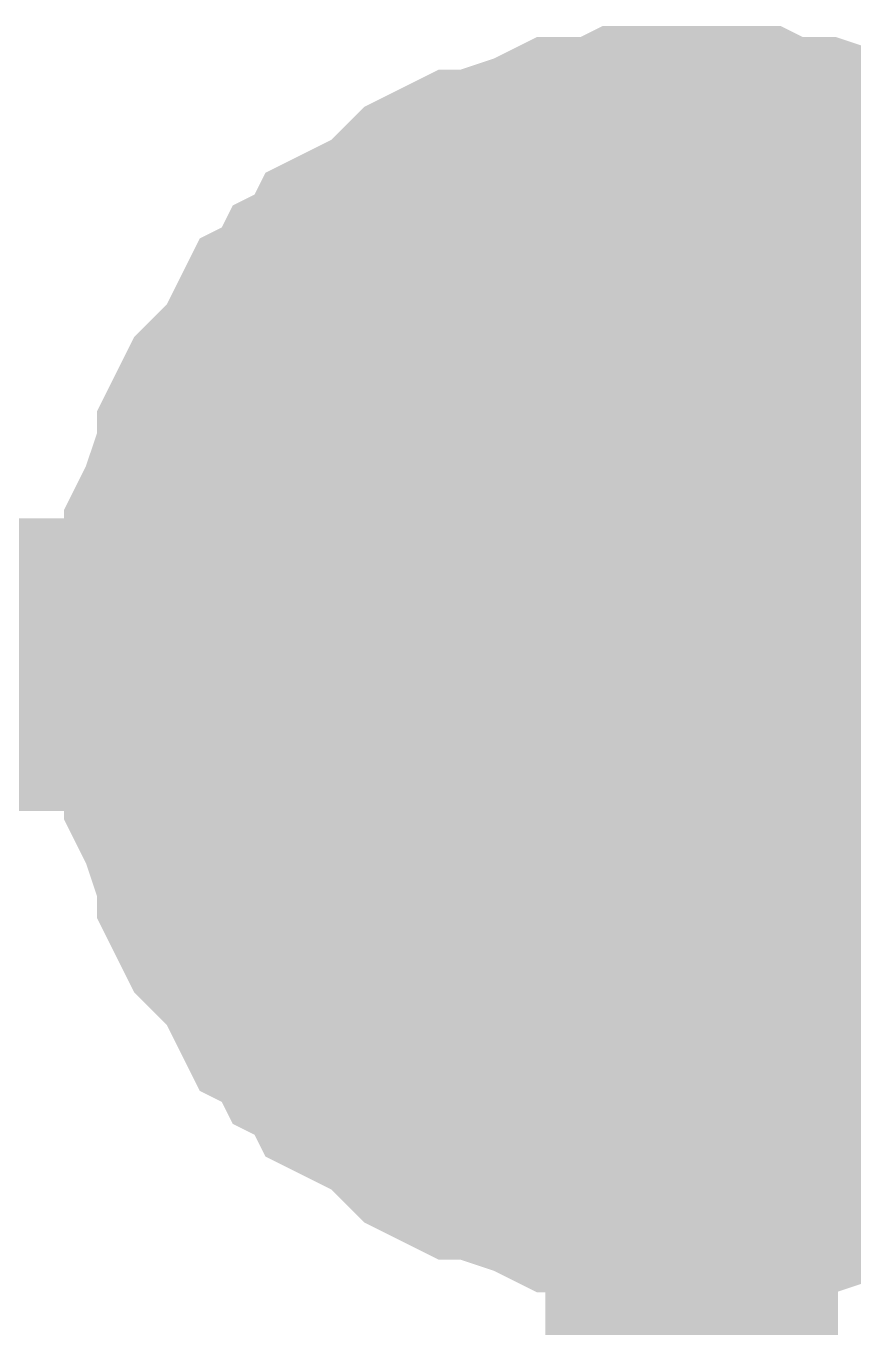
# Model space of a CAD drawing. Header units: inches. Extents: x 0 to 594, y 0 to 420.
# Drawn here: x 136.821 to 137.669, y 116.819 to 118.152 of the extents above; entities that cross this region are included whole.
import ezdxf

# ---------------------------------------------------------------- set-up
doc = ezdxf.new("R2010")
doc.units = ezdxf.units.IN
doc.layers.add('Sheet', color=255, linetype='Continuous')

msp = doc.modelspace()

# ---------------------------------------------------------------- linework, layer by layer
at = {"layer": 'Sheet'}
for points in [[(136.9985, 117.4979, 0.2997, 0.2997, 0), (136.9985, 117.5203, 0.2997, 0.2997, 0), (136.9985, 117.5539, 0.2997, 0.2997, 0), (137.0097, 117.5763, 0.2997, 0.2997, 0), (137.0097, 117.5987, 0.2997, 0.2997, 0), (137.0097, 117.6211, 0.2997, 0.2997, 0), (137.0209, 117.6435, 0.2997, 0.2997, 0), (137.0321, 117.677, 0.2997, 0.2997, 0), (137.0433, 117.6994, 0.2997, 0.2997, 0), (137.0433, 117.7218, 0.2997, 0.2997, 0), (137.0545, 117.7442, 0.2997, 0.2997, 0), (137.0657, 117.7554, 0.2997, 0.2997, 0), (137.0881, 117.7778, 0.2997, 0.2997, 0), (137.0993, 117.8002, 0.2997, 0.2997, 0), (137.1105, 117.8226, 0.2997, 0.2997, 0), (137.1329, 117.8338, 0.2997, 0.2997, 0), (137.1441, 117.8562, 0.2997, 0.2997, 0), (137.1665, 117.8674, 0.2997, 0.2997, 0), (137.1777, 117.8898, 0.2997, 0.2997, 0), (137.2001, 117.901, 0.2997, 0.2997, 0), (137.2225, 117.9122, 0.2997, 0.2997, 0), (137.2449, 117.9346, 0.2997, 0.2997, 0), (137.2561, 117.9458, 0.2997, 0.2997, 0), (137.2785, 117.957, 0.2997, 0.2997, 0), (137.3009, 117.957, 0.2997, 0.2997, 0), (137.3233, 117.9682, 0.2997, 0.2997, 0), (137.3569, 117.9794, 0.2997, 0.2997, 0), (137.3793, 117.9906, 0.2997, 0.2997, 0), (137.4017, 117.9906, 0.2997, 0.2997, 0), (137.4241, 117.9906, 0.2997, 0.2997, 0), (137.4465, 118.0018, 0.2997, 0.2997, 0), (137.4801, 118.0018, 0.2997, 0.2997, 0), (137.5025, 118.0018, 0.2997, 0.2997, 0)], [(136.9985, 117.4979, 0.2997, 0.2997, 0), (136.9985, 117.5203, 0.2997, 0.2997, 0), (136.9985, 117.5539, 0.2997, 0.2997, 0), (137.0097, 117.5763, 0.2997, 0.2997, 0), (137.0097, 117.5987, 0.2997, 0.2997, 0), (137.0097, 117.6211, 0.2997, 0.2997, 0), (137.0209, 117.6435, 0.2997, 0.2997, 0), (137.0321, 117.677, 0.2997, 0.2997, 0), (137.0433, 117.6994, 0.2997, 0.2997, 0), (137.0433, 117.7218, 0.2997, 0.2997, 0), (137.0545, 117.7442, 0.2997, 0.2997, 0), (137.0657, 117.7554, 0.2997, 0.2997, 0), (137.0881, 117.7778, 0.2997, 0.2997, 0), (137.0993, 117.8002, 0.2997, 0.2997, 0), (137.1105, 117.8226, 0.2997, 0.2997, 0), (137.1329, 117.8338, 0.2997, 0.2997, 0), (137.1441, 117.8562, 0.2997, 0.2997, 0), (137.1665, 117.8674, 0.2997, 0.2997, 0), (137.1777, 117.8898, 0.2997, 0.2997, 0), (137.2001, 117.901, 0.2997, 0.2997, 0), (137.2225, 117.9122, 0.2997, 0.2997, 0), (137.2449, 117.9346, 0.2997, 0.2997, 0), (137.2561, 117.9458, 0.2997, 0.2997, 0), (137.2785, 117.957, 0.2997, 0.2997, 0), (137.3009, 117.957, 0.2997, 0.2997, 0), (137.3233, 117.9682, 0.2997, 0.2997, 0), (137.3569, 117.9794, 0.2997, 0.2997, 0), (137.3793, 117.9906, 0.2997, 0.2997, 0), (137.4017, 117.9906, 0.2997, 0.2997, 0), (137.4241, 117.9906, 0.2997, 0.2997, 0), (137.4465, 118.0018, 0.2997, 0.2997, 0), (137.4801, 118.0018, 0.2997, 0.2997, 0), (137.5025, 118.0018, 0.2997, 0.2997, 0)], [(136.9985, 117.4979, 0.2997, 0.2997, 0), (136.9985, 117.5203, 0.2997, 0.2997, 0), (136.9985, 117.5539, 0.2997, 0.2997, 0), (137.0097, 117.5763, 0.2997, 0.2997, 0), (137.0097, 117.5987, 0.2997, 0.2997, 0), (137.0097, 117.6211, 0.2997, 0.2997, 0), (137.0209, 117.6435, 0.2997, 0.2997, 0), (137.0321, 117.677, 0.2997, 0.2997, 0), (137.0433, 117.6994, 0.2997, 0.2997, 0), (137.0433, 117.7218, 0.2997, 0.2997, 0), (137.0545, 117.7442, 0.2997, 0.2997, 0), (137.0657, 117.7554, 0.2997, 0.2997, 0), (137.0881, 117.7778, 0.2997, 0.2997, 0), (137.0993, 117.8002, 0.2997, 0.2997, 0), (137.1105, 117.8226, 0.2997, 0.2997, 0), (137.1329, 117.8338, 0.2997, 0.2997, 0), (137.1441, 117.8562, 0.2997, 0.2997, 0), (137.1665, 117.8674, 0.2997, 0.2997, 0), (137.1777, 117.8898, 0.2997, 0.2997, 0), (137.2001, 117.901, 0.2997, 0.2997, 0), (137.2225, 117.9122, 0.2997, 0.2997, 0), (137.2449, 117.9346, 0.2997, 0.2997, 0), (137.2561, 117.9458, 0.2997, 0.2997, 0), (137.2785, 117.957, 0.2997, 0.2997, 0), (137.3009, 117.957, 0.2997, 0.2997, 0), (137.3233, 117.9682, 0.2997, 0.2997, 0), (137.3569, 117.9794, 0.2997, 0.2997, 0), (137.3793, 117.9906, 0.2997, 0.2997, 0), (137.4017, 117.9906, 0.2997, 0.2997, 0), (137.4241, 117.9906, 0.2997, 0.2997, 0), (137.4465, 118.0018, 0.2997, 0.2997, 0), (137.4801, 118.0018, 0.2997, 0.2997, 0), (137.5025, 118.0018, 0.2997, 0.2997, 0)], [(136.9985, 117.4979, 0.2997, 0.2997, 0), (136.9985, 117.5203, 0.2997, 0.2997, 0), (136.9985, 117.5539, 0.2997, 0.2997, 0), (137.0097, 117.5763, 0.2997, 0.2997, 0), (137.0097, 117.5987, 0.2997, 0.2997, 0), (137.0097, 117.6211, 0.2997, 0.2997, 0), (137.0209, 117.6435, 0.2997, 0.2997, 0), (137.0321, 117.677, 0.2997, 0.2997, 0), (137.0433, 117.6994, 0.2997, 0.2997, 0), (137.0433, 117.7218, 0.2997, 0.2997, 0), (137.0545, 117.7442, 0.2997, 0.2997, 0), (137.0657, 117.7554, 0.2997, 0.2997, 0), (137.0881, 117.7778, 0.2997, 0.2997, 0), (137.0993, 117.8002, 0.2997, 0.2997, 0), (137.1105, 117.8226, 0.2997, 0.2997, 0), (137.1329, 117.8338, 0.2997, 0.2997, 0), (137.1441, 117.8562, 0.2997, 0.2997, 0), (137.1665, 117.8674, 0.2997, 0.2997, 0), (137.1777, 117.8898, 0.2997, 0.2997, 0), (137.2001, 117.901, 0.2997, 0.2997, 0), (137.2225, 117.9122, 0.2997, 0.2997, 0), (137.2449, 117.9346, 0.2997, 0.2997, 0), (137.2561, 117.9458, 0.2997, 0.2997, 0), (137.2785, 117.957, 0.2997, 0.2997, 0), (137.3009, 117.957, 0.2997, 0.2997, 0), (137.3233, 117.9682, 0.2997, 0.2997, 0), (137.3569, 117.9794, 0.2997, 0.2997, 0), (137.3793, 117.9906, 0.2997, 0.2997, 0), (137.4017, 117.9906, 0.2997, 0.2997, 0), (137.4241, 117.9906, 0.2997, 0.2997, 0), (137.4465, 118.0018, 0.2997, 0.2997, 0), (137.4801, 118.0018, 0.2997, 0.2997, 0), (137.5025, 118.0018, 0.2997, 0.2997, 0)], [(136.9985, 117.4979, 0.2997, 0.2997, 0), (136.9985, 117.5203, 0.2997, 0.2997, 0), (136.9985, 117.5539, 0.2997, 0.2997, 0), (137.0097, 117.5763, 0.2997, 0.2997, 0), (137.0097, 117.5987, 0.2997, 0.2997, 0), (137.0097, 117.6211, 0.2997, 0.2997, 0), (137.0209, 117.6435, 0.2997, 0.2997, 0), (137.0321, 117.677, 0.2997, 0.2997, 0), (137.0433, 117.6994, 0.2997, 0.2997, 0), (137.0433, 117.7218, 0.2997, 0.2997, 0), (137.0545, 117.7442, 0.2997, 0.2997, 0), (137.0657, 117.7554, 0.2997, 0.2997, 0), (137.0881, 117.7778, 0.2997, 0.2997, 0), (137.0993, 117.8002, 0.2997, 0.2997, 0), (137.1105, 117.8226, 0.2997, 0.2997, 0), (137.1329, 117.8338, 0.2997, 0.2997, 0), (137.1441, 117.8562, 0.2997, 0.2997, 0), (137.1665, 117.8674, 0.2997, 0.2997, 0), (137.1777, 117.8898, 0.2997, 0.2997, 0), (137.2001, 117.901, 0.2997, 0.2997, 0), (137.2225, 117.9122, 0.2997, 0.2997, 0), (137.2449, 117.9346, 0.2997, 0.2997, 0), (137.2561, 117.9458, 0.2997, 0.2997, 0), (137.2785, 117.957, 0.2997, 0.2997, 0), (137.3009, 117.957, 0.2997, 0.2997, 0), (137.3233, 117.9682, 0.2997, 0.2997, 0), (137.3569, 117.9794, 0.2997, 0.2997, 0), (137.3793, 117.9906, 0.2997, 0.2997, 0), (137.4017, 117.9906, 0.2997, 0.2997, 0), (137.4241, 117.9906, 0.2997, 0.2997, 0), (137.4465, 118.0018, 0.2997, 0.2997, 0), (137.4801, 118.0018, 0.2997, 0.2997, 0), (137.5025, 118.0018, 0.2997, 0.2997, 0)], [(137.5025, 118.0018, 0.2997, 0.2997, 0), (137.5025, 118.0018, 0.2997, 0.2997, 0)], [(137.5025, 118.0018, 0.2997, 0.2997, 0), (137.5249, 118.0018, 0.2997, 0.2997, 0), (137.5585, 118.0018, 0.2997, 0.2997, 0), (137.5809, 117.9906, 0.2997, 0.2997, 0), (137.6033, 117.9906, 0.2997, 0.2997, 0), (137.6257, 117.9906, 0.2997, 0.2997, 0), (137.6593, 117.9794, 0.2997, 0.2997, 0), (137.6817, 117.9682, 0.2997, 0.2997, 0), (137.7041, 117.957, 0.2997, 0.2997, 0), (137.7265, 117.957, 0.2997, 0.2997, 0), (137.7489, 117.9458, 0.2997, 0.2997, 0), (137.7713, 117.9346, 0.2997, 0.2997, 0), (137.7937, 117.9122, 0.2997, 0.2997, 0), (137.8049, 117.901, 0.2997, 0.2997, 0), (137.8273, 117.8898, 0.2997, 0.2997, 0)], [(137.5025, 118.0018, 0.2997, 0.2997, 0), (137.5025, 118.0018, 0.2997, 0.2997, 0)], [(137.5025, 118.0018, 0.2997, 0.2997, 0), (137.5249, 118.0018, 0.2997, 0.2997, 0), (137.5585, 118.0018, 0.2997, 0.2997, 0), (137.5809, 117.9906, 0.2997, 0.2997, 0), (137.6033, 117.9906, 0.2997, 0.2997, 0), (137.6257, 117.9906, 0.2997, 0.2997, 0), (137.6593, 117.9794, 0.2997, 0.2997, 0), (137.6817, 117.9682, 0.2997, 0.2997, 0), (137.7041, 117.957, 0.2997, 0.2997, 0), (137.7265, 117.957, 0.2997, 0.2997, 0), (137.7489, 117.9458, 0.2997, 0.2997, 0), (137.7713, 117.9346, 0.2997, 0.2997, 0), (137.7937, 117.9122, 0.2997, 0.2997, 0), (137.8049, 117.901, 0.2997, 0.2997, 0), (137.8273, 117.8898, 0.2997, 0.2997, 0)], [(137.5025, 118.0018, 0.2997, 0.2997, 0), (137.5025, 118.0018, 0.2997, 0.2997, 0)], [(137.5025, 118.0018, 0.2997, 0.2997, 0), (137.5249, 118.0018, 0.2997, 0.2997, 0), (137.5585, 118.0018, 0.2997, 0.2997, 0), (137.5809, 117.9906, 0.2997, 0.2997, 0), (137.6033, 117.9906, 0.2997, 0.2997, 0), (137.6257, 117.9906, 0.2997, 0.2997, 0), (137.6593, 117.9794, 0.2997, 0.2997, 0), (137.6817, 117.9682, 0.2997, 0.2997, 0), (137.7041, 117.957, 0.2997, 0.2997, 0), (137.7265, 117.957, 0.2997, 0.2997, 0), (137.7489, 117.9458, 0.2997, 0.2997, 0), (137.7713, 117.9346, 0.2997, 0.2997, 0), (137.7937, 117.9122, 0.2997, 0.2997, 0), (137.8049, 117.901, 0.2997, 0.2997, 0), (137.8273, 117.8898, 0.2997, 0.2997, 0)], [(137.5025, 118.0018, 0.2997, 0.2997, 0), (137.5025, 118.0018, 0.2997, 0.2997, 0)], [(137.5025, 118.0018, 0.2997, 0.2997, 0), (137.5249, 118.0018, 0.2997, 0.2997, 0), (137.5585, 118.0018, 0.2997, 0.2997, 0), (137.5809, 117.9906, 0.2997, 0.2997, 0), (137.6033, 117.9906, 0.2997, 0.2997, 0), (137.6257, 117.9906, 0.2997, 0.2997, 0), (137.6593, 117.9794, 0.2997, 0.2997, 0), (137.6817, 117.9682, 0.2997, 0.2997, 0), (137.7041, 117.957, 0.2997, 0.2997, 0), (137.7265, 117.957, 0.2997, 0.2997, 0), (137.7489, 117.9458, 0.2997, 0.2997, 0), (137.7713, 117.9346, 0.2997, 0.2997, 0), (137.7937, 117.9122, 0.2997, 0.2997, 0), (137.8049, 117.901, 0.2997, 0.2997, 0), (137.8273, 117.8898, 0.2997, 0.2997, 0)], [(137.5025, 118.0018, 0.2997, 0.2997, 0), (137.5025, 118.0018, 0.2997, 0.2997, 0)], [(137.5025, 118.0018, 0.2997, 0.2997, 0), (137.5249, 118.0018, 0.2997, 0.2997, 0), (137.5585, 118.0018, 0.2997, 0.2997, 0), (137.5809, 117.9906, 0.2997, 0.2997, 0), (137.6033, 117.9906, 0.2997, 0.2997, 0), (137.6257, 117.9906, 0.2997, 0.2997, 0), (137.6593, 117.9794, 0.2997, 0.2997, 0), (137.6817, 117.9682, 0.2997, 0.2997, 0), (137.7041, 117.957, 0.2997, 0.2997, 0), (137.7265, 117.957, 0.2997, 0.2997, 0), (137.7489, 117.9458, 0.2997, 0.2997, 0), (137.7713, 117.9346, 0.2997, 0.2997, 0), (137.7937, 117.9122, 0.2997, 0.2997, 0), (137.8049, 117.901, 0.2997, 0.2997, 0), (137.8273, 117.8898, 0.2997, 0.2997, 0)], [(136.9985, 117.4979, 0.0991, 0.0991, 0), (136.9985, 117.5203, 0.0991, 0.0991, 0), (136.9985, 117.5539, 0.0991, 0.0991, 0), (137.0097, 117.5763, 0.0991, 0.0991, 0), (137.0097, 117.5987, 0.0991, 0.0991, 0), (137.0097, 117.6211, 0.0991, 0.0991, 0), (137.0209, 117.6435, 0.0991, 0.0991, 0), (137.0321, 117.677, 0.0991, 0.0991, 0), (137.0433, 117.6994, 0.0991, 0.0991, 0), (137.0433, 117.7218, 0.0991, 0.0991, 0), (137.0545, 117.7442, 0.0991, 0.0991, 0), (137.0657, 117.7554, 0.0991, 0.0991, 0), (137.0881, 117.7778, 0.0991, 0.0991, 0), (137.0993, 117.8002, 0.0991, 0.0991, 0), (137.1105, 117.8226, 0.0991, 0.0991, 0), (137.1329, 117.8338, 0.0991, 0.0991, 0), (137.1441, 117.8562, 0.0991, 0.0991, 0), (137.1665, 117.8674, 0.0991, 0.0991, 0), (137.1777, 117.8898, 0.0991, 0.0991, 0), (137.2001, 117.901, 0.0991, 0.0991, 0), (137.2225, 117.9122, 0.0991, 0.0991, 0), (137.2449, 117.9346, 0.0991, 0.0991, 0), (137.2561, 117.9458, 0.0991, 0.0991, 0), (137.2785, 117.957, 0.0991, 0.0991, 0), (137.3009, 117.957, 0.0991, 0.0991, 0), (137.3233, 117.9682, 0.0991, 0.0991, 0), (137.3569, 117.9794, 0.0991, 0.0991, 0), (137.3793, 117.9906, 0.0991, 0.0991, 0), (137.4017, 117.9906, 0.0991, 0.0991, 0), (137.4241, 117.9906, 0.0991, 0.0991, 0), (137.4465, 118.0018, 0.0991, 0.0991, 0), (137.4801, 118.0018, 0.0991, 0.0991, 0), (137.5025, 118.0018, 0.0991, 0.0991, 0)], [(136.9985, 117.4979, 0.0991, 0.0991, 0), (136.9985, 117.5203, 0.0991, 0.0991, 0), (136.9985, 117.5539, 0.0991, 0.0991, 0), (137.0097, 117.5763, 0.0991, 0.0991, 0), (137.0097, 117.5987, 0.0991, 0.0991, 0), (137.0097, 117.6211, 0.0991, 0.0991, 0), (137.0209, 117.6435, 0.0991, 0.0991, 0), (137.0321, 117.677, 0.0991, 0.0991, 0), (137.0433, 117.6994, 0.0991, 0.0991, 0), (137.0433, 117.7218, 0.0991, 0.0991, 0), (137.0545, 117.7442, 0.0991, 0.0991, 0), (137.0657, 117.7554, 0.0991, 0.0991, 0), (137.0881, 117.7778, 0.0991, 0.0991, 0), (137.0993, 117.8002, 0.0991, 0.0991, 0), (137.1105, 117.8226, 0.0991, 0.0991, 0), (137.1329, 117.8338, 0.0991, 0.0991, 0), (137.1441, 117.8562, 0.0991, 0.0991, 0), (137.1665, 117.8674, 0.0991, 0.0991, 0), (137.1777, 117.8898, 0.0991, 0.0991, 0), (137.2001, 117.901, 0.0991, 0.0991, 0), (137.2225, 117.9122, 0.0991, 0.0991, 0), (137.2449, 117.9346, 0.0991, 0.0991, 0), (137.2561, 117.9458, 0.0991, 0.0991, 0), (137.2785, 117.957, 0.0991, 0.0991, 0), (137.3009, 117.957, 0.0991, 0.0991, 0), (137.3233, 117.9682, 0.0991, 0.0991, 0), (137.3569, 117.9794, 0.0991, 0.0991, 0), (137.3793, 117.9906, 0.0991, 0.0991, 0), (137.4017, 117.9906, 0.0991, 0.0991, 0), (137.4241, 117.9906, 0.0991, 0.0991, 0), (137.4465, 118.0018, 0.0991, 0.0991, 0), (137.4801, 118.0018, 0.0991, 0.0991, 0), (137.5025, 118.0018, 0.0991, 0.0991, 0)], [(136.9985, 117.4979, 0.0991, 0.0991, 0), (136.9985, 117.5203, 0.0991, 0.0991, 0), (136.9985, 117.5539, 0.0991, 0.0991, 0), (137.0097, 117.5763, 0.0991, 0.0991, 0), (137.0097, 117.5987, 0.0991, 0.0991, 0), (137.0097, 117.6211, 0.0991, 0.0991, 0), (137.0209, 117.6435, 0.0991, 0.0991, 0), (137.0321, 117.677, 0.0991, 0.0991, 0), (137.0433, 117.6994, 0.0991, 0.0991, 0), (137.0433, 117.7218, 0.0991, 0.0991, 0), (137.0545, 117.7442, 0.0991, 0.0991, 0), (137.0657, 117.7554, 0.0991, 0.0991, 0), (137.0881, 117.7778, 0.0991, 0.0991, 0), (137.0993, 117.8002, 0.0991, 0.0991, 0), (137.1105, 117.8226, 0.0991, 0.0991, 0), (137.1329, 117.8338, 0.0991, 0.0991, 0), (137.1441, 117.8562, 0.0991, 0.0991, 0), (137.1665, 117.8674, 0.0991, 0.0991, 0), (137.1777, 117.8898, 0.0991, 0.0991, 0), (137.2001, 117.901, 0.0991, 0.0991, 0), (137.2225, 117.9122, 0.0991, 0.0991, 0), (137.2449, 117.9346, 0.0991, 0.0991, 0), (137.2561, 117.9458, 0.0991, 0.0991, 0), (137.2785, 117.957, 0.0991, 0.0991, 0), (137.3009, 117.957, 0.0991, 0.0991, 0), (137.3233, 117.9682, 0.0991, 0.0991, 0), (137.3569, 117.9794, 0.0991, 0.0991, 0), (137.3793, 117.9906, 0.0991, 0.0991, 0), (137.4017, 117.9906, 0.0991, 0.0991, 0), (137.4241, 117.9906, 0.0991, 0.0991, 0), (137.4465, 118.0018, 0.0991, 0.0991, 0), (137.4801, 118.0018, 0.0991, 0.0991, 0), (137.5025, 118.0018, 0.0991, 0.0991, 0)], [(136.9985, 117.4979, 0.0991, 0.0991, 0), (136.9985, 117.5203, 0.0991, 0.0991, 0), (136.9985, 117.5539, 0.0991, 0.0991, 0), (137.0097, 117.5763, 0.0991, 0.0991, 0), (137.0097, 117.5987, 0.0991, 0.0991, 0), (137.0097, 117.6211, 0.0991, 0.0991, 0), (137.0209, 117.6435, 0.0991, 0.0991, 0), (137.0321, 117.677, 0.0991, 0.0991, 0), (137.0433, 117.6994, 0.0991, 0.0991, 0), (137.0433, 117.7218, 0.0991, 0.0991, 0), (137.0545, 117.7442, 0.0991, 0.0991, 0), (137.0657, 117.7554, 0.0991, 0.0991, 0), (137.0881, 117.7778, 0.0991, 0.0991, 0), (137.0993, 117.8002, 0.0991, 0.0991, 0), (137.1105, 117.8226, 0.0991, 0.0991, 0), (137.1329, 117.8338, 0.0991, 0.0991, 0), (137.1441, 117.8562, 0.0991, 0.0991, 0), (137.1665, 117.8674, 0.0991, 0.0991, 0), (137.1777, 117.8898, 0.0991, 0.0991, 0), (137.2001, 117.901, 0.0991, 0.0991, 0), (137.2225, 117.9122, 0.0991, 0.0991, 0), (137.2449, 117.9346, 0.0991, 0.0991, 0), (137.2561, 117.9458, 0.0991, 0.0991, 0), (137.2785, 117.957, 0.0991, 0.0991, 0), (137.3009, 117.957, 0.0991, 0.0991, 0), (137.3233, 117.9682, 0.0991, 0.0991, 0), (137.3569, 117.9794, 0.0991, 0.0991, 0), (137.3793, 117.9906, 0.0991, 0.0991, 0), (137.4017, 117.9906, 0.0991, 0.0991, 0), (137.4241, 117.9906, 0.0991, 0.0991, 0), (137.4465, 118.0018, 0.0991, 0.0991, 0), (137.4801, 118.0018, 0.0991, 0.0991, 0), (137.5025, 118.0018, 0.0991, 0.0991, 0)], [(136.9985, 117.4979, 0.0991, 0.0991, 0), (136.9985, 117.5203, 0.0991, 0.0991, 0), (136.9985, 117.5539, 0.0991, 0.0991, 0), (137.0097, 117.5763, 0.0991, 0.0991, 0), (137.0097, 117.5987, 0.0991, 0.0991, 0), (137.0097, 117.6211, 0.0991, 0.0991, 0), (137.0209, 117.6435, 0.0991, 0.0991, 0), (137.0321, 117.677, 0.0991, 0.0991, 0), (137.0433, 117.6994, 0.0991, 0.0991, 0), (137.0433, 117.7218, 0.0991, 0.0991, 0), (137.0545, 117.7442, 0.0991, 0.0991, 0), (137.0657, 117.7554, 0.0991, 0.0991, 0), (137.0881, 117.7778, 0.0991, 0.0991, 0), (137.0993, 117.8002, 0.0991, 0.0991, 0), (137.1105, 117.8226, 0.0991, 0.0991, 0), (137.1329, 117.8338, 0.0991, 0.0991, 0), (137.1441, 117.8562, 0.0991, 0.0991, 0), (137.1665, 117.8674, 0.0991, 0.0991, 0), (137.1777, 117.8898, 0.0991, 0.0991, 0), (137.2001, 117.901, 0.0991, 0.0991, 0), (137.2225, 117.9122, 0.0991, 0.0991, 0), (137.2449, 117.9346, 0.0991, 0.0991, 0), (137.2561, 117.9458, 0.0991, 0.0991, 0), (137.2785, 117.957, 0.0991, 0.0991, 0), (137.3009, 117.957, 0.0991, 0.0991, 0), (137.3233, 117.9682, 0.0991, 0.0991, 0), (137.3569, 117.9794, 0.0991, 0.0991, 0), (137.3793, 117.9906, 0.0991, 0.0991, 0), (137.4017, 117.9906, 0.0991, 0.0991, 0), (137.4241, 117.9906, 0.0991, 0.0991, 0), (137.4465, 118.0018, 0.0991, 0.0991, 0), (137.4801, 118.0018, 0.0991, 0.0991, 0), (137.5025, 118.0018, 0.0991, 0.0991, 0)], [(137.5025, 118.0018, 0.0991, 0.0991, 0), (137.5025, 118.0018, 0.0991, 0.0991, 0)], [(137.5025, 118.0018, 0.0991, 0.0991, 0), (137.5249, 118.0018, 0.0991, 0.0991, 0), (137.5585, 118.0018, 0.0991, 0.0991, 0), (137.5809, 117.9906, 0.0991, 0.0991, 0), (137.6033, 117.9906, 0.0991, 0.0991, 0), (137.6257, 117.9906, 0.0991, 0.0991, 0), (137.6593, 117.9794, 0.0991, 0.0991, 0), (137.6817, 117.9682, 0.0991, 0.0991, 0), (137.7041, 117.957, 0.0991, 0.0991, 0), (137.7265, 117.957, 0.0991, 0.0991, 0)], [(137.5025, 118.0018, 0.0991, 0.0991, 0), (137.5025, 118.0018, 0.0991, 0.0991, 0)], [(137.5025, 118.0018, 0.0991, 0.0991, 0), (137.5249, 118.0018, 0.0991, 0.0991, 0), (137.5585, 118.0018, 0.0991, 0.0991, 0), (137.5809, 117.9906, 0.0991, 0.0991, 0), (137.6033, 117.9906, 0.0991, 0.0991, 0), (137.6257, 117.9906, 0.0991, 0.0991, 0), (137.6593, 117.9794, 0.0991, 0.0991, 0), (137.6817, 117.9682, 0.0991, 0.0991, 0), (137.7041, 117.957, 0.0991, 0.0991, 0), (137.7265, 117.957, 0.0991, 0.0991, 0)], [(137.5025, 118.0018, 0.0991, 0.0991, 0), (137.5025, 118.0018, 0.0991, 0.0991, 0)], [(137.5025, 118.0018, 0.0991, 0.0991, 0), (137.5249, 118.0018, 0.0991, 0.0991, 0), (137.5585, 118.0018, 0.0991, 0.0991, 0), (137.5809, 117.9906, 0.0991, 0.0991, 0), (137.6033, 117.9906, 0.0991, 0.0991, 0), (137.6257, 117.9906, 0.0991, 0.0991, 0), (137.6593, 117.9794, 0.0991, 0.0991, 0), (137.6817, 117.9682, 0.0991, 0.0991, 0), (137.7041, 117.957, 0.0991, 0.0991, 0), (137.7265, 117.957, 0.0991, 0.0991, 0)], [(137.5025, 118.0018, 0.0991, 0.0991, 0), (137.5025, 118.0018, 0.0991, 0.0991, 0)], [(137.5025, 118.0018, 0.0991, 0.0991, 0), (137.5249, 118.0018, 0.0991, 0.0991, 0), (137.5585, 118.0018, 0.0991, 0.0991, 0), (137.5809, 117.9906, 0.0991, 0.0991, 0), (137.6033, 117.9906, 0.0991, 0.0991, 0), (137.6257, 117.9906, 0.0991, 0.0991, 0), (137.6593, 117.9794, 0.0991, 0.0991, 0), (137.6817, 117.9682, 0.0991, 0.0991, 0), (137.7041, 117.957, 0.0991, 0.0991, 0), (137.7265, 117.957, 0.0991, 0.0991, 0)], [(137.5025, 118.0018, 0.0991, 0.0991, 0), (137.5025, 118.0018, 0.0991, 0.0991, 0)], [(137.5025, 118.0018, 0.0991, 0.0991, 0), (137.5249, 118.0018, 0.0991, 0.0991, 0), (137.5585, 118.0018, 0.0991, 0.0991, 0), (137.5809, 117.9906, 0.0991, 0.0991, 0), (137.6033, 117.9906, 0.0991, 0.0991, 0), (137.6257, 117.9906, 0.0991, 0.0991, 0), (137.6593, 117.9794, 0.0991, 0.0991, 0), (137.6817, 117.9682, 0.0991, 0.0991, 0), (137.7041, 117.957, 0.0991, 0.0991, 0), (137.7265, 117.957, 0.0991, 0.0991, 0)], [(130.0103, 117.4979, 0.2997, 0.2997, 0), (137.5025, 117.4979, 0.2997, 0.2997, 0), (150.0007, 117.4979, 0.2997, 0.2997, 0)], [(137.5025, 116.9939, 0.2997, 0.2997, 0), (137.4801, 116.9939, 0.2997, 0.2997, 0), (137.4465, 116.9939, 0.2997, 0.2997, 0), (137.4241, 117.0051, 0.2997, 0.2997, 0), (137.4017, 117.0051, 0.2997, 0.2997, 0), (137.3793, 117.0051, 0.2997, 0.2997, 0), (137.3569, 117.0163, 0.2997, 0.2997, 0), (137.3233, 117.0275, 0.2997, 0.2997, 0), (137.3009, 117.0387, 0.2997, 0.2997, 0), (137.2785, 117.0387, 0.2997, 0.2997, 0), (137.2561, 117.0499, 0.2997, 0.2997, 0), (137.2449, 117.0611, 0.2997, 0.2997, 0), (137.2225, 117.0835, 0.2997, 0.2997, 0), (137.2001, 117.0947, 0.2997, 0.2997, 0), (137.1777, 117.1059, 0.2997, 0.2997, 0), (137.1665, 117.1283, 0.2997, 0.2997, 0), (137.1441, 117.1395, 0.2997, 0.2997, 0), (137.1329, 117.1619, 0.2997, 0.2997, 0), (137.1105, 117.1731, 0.2997, 0.2997, 0), (137.0993, 117.1955, 0.2997, 0.2997, 0), (137.0881, 117.2179, 0.2997, 0.2997, 0), (137.0657, 117.2403, 0.2997, 0.2997, 0), (137.0545, 117.2515, 0.2997, 0.2997, 0), (137.0433, 117.2739, 0.2997, 0.2997, 0), (137.0433, 117.2963, 0.2997, 0.2997, 0), (137.0321, 117.3187, 0.2997, 0.2997, 0), (137.0209, 117.3523, 0.2997, 0.2997, 0), (137.0097, 117.3747, 0.2997, 0.2997, 0), (137.0097, 117.3971, 0.2997, 0.2997, 0), (137.0097, 117.4195, 0.2997, 0.2997, 0), (136.9985, 117.4419, 0.2997, 0.2997, 0), (136.9985, 117.4755, 0.2997, 0.2997, 0), (136.9985, 117.4979, 0.2997, 0.2997, 0)], [(136.9985, 117.4979, 0.2997, 0.2997, 0), (136.9985, 117.4979, 0.2997, 0.2997, 0)], [(137.5025, 116.9939, 0.2997, 0.2997, 0), (137.4801, 116.9939, 0.2997, 0.2997, 0), (137.4465, 116.9939, 0.2997, 0.2997, 0), (137.4241, 117.0051, 0.2997, 0.2997, 0), (137.4017, 117.0051, 0.2997, 0.2997, 0), (137.3793, 117.0051, 0.2997, 0.2997, 0), (137.3569, 117.0163, 0.2997, 0.2997, 0), (137.3233, 117.0275, 0.2997, 0.2997, 0), (137.3009, 117.0387, 0.2997, 0.2997, 0), (137.2785, 117.0387, 0.2997, 0.2997, 0), (137.2561, 117.0499, 0.2997, 0.2997, 0), (137.2449, 117.0611, 0.2997, 0.2997, 0), (137.2225, 117.0835, 0.2997, 0.2997, 0), (137.2001, 117.0947, 0.2997, 0.2997, 0), (137.1777, 117.1059, 0.2997, 0.2997, 0), (137.1665, 117.1283, 0.2997, 0.2997, 0), (137.1441, 117.1395, 0.2997, 0.2997, 0), (137.1329, 117.1619, 0.2997, 0.2997, 0), (137.1105, 117.1731, 0.2997, 0.2997, 0), (137.0993, 117.1955, 0.2997, 0.2997, 0), (137.0881, 117.2179, 0.2997, 0.2997, 0), (137.0657, 117.2403, 0.2997, 0.2997, 0), (137.0545, 117.2515, 0.2997, 0.2997, 0), (137.0433, 117.2739, 0.2997, 0.2997, 0), (137.0433, 117.2963, 0.2997, 0.2997, 0), (137.0321, 117.3187, 0.2997, 0.2997, 0), (137.0209, 117.3523, 0.2997, 0.2997, 0), (137.0097, 117.3747, 0.2997, 0.2997, 0), (137.0097, 117.3971, 0.2997, 0.2997, 0), (137.0097, 117.4195, 0.2997, 0.2997, 0), (136.9985, 117.4419, 0.2997, 0.2997, 0), (136.9985, 117.4755, 0.2997, 0.2997, 0), (136.9985, 117.4979, 0.2997, 0.2997, 0)], [(136.9985, 117.4979, 0.2997, 0.2997, 0), (136.9985, 117.4979, 0.2997, 0.2997, 0)], [(137.5025, 116.9939, 0.2997, 0.2997, 0), (137.4801, 116.9939, 0.2997, 0.2997, 0), (137.4465, 116.9939, 0.2997, 0.2997, 0), (137.4241, 117.0051, 0.2997, 0.2997, 0), (137.4017, 117.0051, 0.2997, 0.2997, 0), (137.3793, 117.0051, 0.2997, 0.2997, 0), (137.3569, 117.0163, 0.2997, 0.2997, 0), (137.3233, 117.0275, 0.2997, 0.2997, 0), (137.3009, 117.0387, 0.2997, 0.2997, 0), (137.2785, 117.0387, 0.2997, 0.2997, 0), (137.2561, 117.0499, 0.2997, 0.2997, 0), (137.2449, 117.0611, 0.2997, 0.2997, 0), (137.2225, 117.0835, 0.2997, 0.2997, 0), (137.2001, 117.0947, 0.2997, 0.2997, 0), (137.1777, 117.1059, 0.2997, 0.2997, 0), (137.1665, 117.1283, 0.2997, 0.2997, 0), (137.1441, 117.1395, 0.2997, 0.2997, 0), (137.1329, 117.1619, 0.2997, 0.2997, 0), (137.1105, 117.1731, 0.2997, 0.2997, 0), (137.0993, 117.1955, 0.2997, 0.2997, 0), (137.0881, 117.2179, 0.2997, 0.2997, 0), (137.0657, 117.2403, 0.2997, 0.2997, 0), (137.0545, 117.2515, 0.2997, 0.2997, 0), (137.0433, 117.2739, 0.2997, 0.2997, 0), (137.0433, 117.2963, 0.2997, 0.2997, 0), (137.0321, 117.3187, 0.2997, 0.2997, 0), (137.0209, 117.3523, 0.2997, 0.2997, 0), (137.0097, 117.3747, 0.2997, 0.2997, 0), (137.0097, 117.3971, 0.2997, 0.2997, 0), (137.0097, 117.4195, 0.2997, 0.2997, 0), (136.9985, 117.4419, 0.2997, 0.2997, 0), (136.9985, 117.4755, 0.2997, 0.2997, 0), (136.9985, 117.4979, 0.2997, 0.2997, 0)], [(136.9985, 117.4979, 0.2997, 0.2997, 0), (136.9985, 117.4979, 0.2997, 0.2997, 0)], [(137.5025, 116.9939, 0.2997, 0.2997, 0), (137.4801, 116.9939, 0.2997, 0.2997, 0), (137.4465, 116.9939, 0.2997, 0.2997, 0), (137.4241, 117.0051, 0.2997, 0.2997, 0), (137.4017, 117.0051, 0.2997, 0.2997, 0), (137.3793, 117.0051, 0.2997, 0.2997, 0), (137.3569, 117.0163, 0.2997, 0.2997, 0), (137.3233, 117.0275, 0.2997, 0.2997, 0), (137.3009, 117.0387, 0.2997, 0.2997, 0), (137.2785, 117.0387, 0.2997, 0.2997, 0), (137.2561, 117.0499, 0.2997, 0.2997, 0), (137.2449, 117.0611, 0.2997, 0.2997, 0), (137.2225, 117.0835, 0.2997, 0.2997, 0), (137.2001, 117.0947, 0.2997, 0.2997, 0), (137.1777, 117.1059, 0.2997, 0.2997, 0), (137.1665, 117.1283, 0.2997, 0.2997, 0), (137.1441, 117.1395, 0.2997, 0.2997, 0), (137.1329, 117.1619, 0.2997, 0.2997, 0), (137.1105, 117.1731, 0.2997, 0.2997, 0), (137.0993, 117.1955, 0.2997, 0.2997, 0), (137.0881, 117.2179, 0.2997, 0.2997, 0), (137.0657, 117.2403, 0.2997, 0.2997, 0), (137.0545, 117.2515, 0.2997, 0.2997, 0), (137.0433, 117.2739, 0.2997, 0.2997, 0), (137.0433, 117.2963, 0.2997, 0.2997, 0), (137.0321, 117.3187, 0.2997, 0.2997, 0), (137.0209, 117.3523, 0.2997, 0.2997, 0), (137.0097, 117.3747, 0.2997, 0.2997, 0), (137.0097, 117.3971, 0.2997, 0.2997, 0), (137.0097, 117.4195, 0.2997, 0.2997, 0), (136.9985, 117.4419, 0.2997, 0.2997, 0), (136.9985, 117.4755, 0.2997, 0.2997, 0), (136.9985, 117.4979, 0.2997, 0.2997, 0)], [(136.9985, 117.4979, 0.2997, 0.2997, 0), (136.9985, 117.4979, 0.2997, 0.2997, 0)], [(137.5025, 116.9939, 0.2997, 0.2997, 0), (137.4801, 116.9939, 0.2997, 0.2997, 0), (137.4465, 116.9939, 0.2997, 0.2997, 0), (137.4241, 117.0051, 0.2997, 0.2997, 0), (137.4017, 117.0051, 0.2997, 0.2997, 0), (137.3793, 117.0051, 0.2997, 0.2997, 0), (137.3569, 117.0163, 0.2997, 0.2997, 0), (137.3233, 117.0275, 0.2997, 0.2997, 0), (137.3009, 117.0387, 0.2997, 0.2997, 0), (137.2785, 117.0387, 0.2997, 0.2997, 0), (137.2561, 117.0499, 0.2997, 0.2997, 0), (137.2449, 117.0611, 0.2997, 0.2997, 0), (137.2225, 117.0835, 0.2997, 0.2997, 0), (137.2001, 117.0947, 0.2997, 0.2997, 0), (137.1777, 117.1059, 0.2997, 0.2997, 0), (137.1665, 117.1283, 0.2997, 0.2997, 0), (137.1441, 117.1395, 0.2997, 0.2997, 0), (137.1329, 117.1619, 0.2997, 0.2997, 0), (137.1105, 117.1731, 0.2997, 0.2997, 0), (137.0993, 117.1955, 0.2997, 0.2997, 0), (137.0881, 117.2179, 0.2997, 0.2997, 0), (137.0657, 117.2403, 0.2997, 0.2997, 0), (137.0545, 117.2515, 0.2997, 0.2997, 0), (137.0433, 117.2739, 0.2997, 0.2997, 0), (137.0433, 117.2963, 0.2997, 0.2997, 0), (137.0321, 117.3187, 0.2997, 0.2997, 0), (137.0209, 117.3523, 0.2997, 0.2997, 0), (137.0097, 117.3747, 0.2997, 0.2997, 0), (137.0097, 117.3971, 0.2997, 0.2997, 0), (137.0097, 117.4195, 0.2997, 0.2997, 0), (136.9985, 117.4419, 0.2997, 0.2997, 0), (136.9985, 117.4755, 0.2997, 0.2997, 0), (136.9985, 117.4979, 0.2997, 0.2997, 0)], [(136.9985, 117.4979, 0.2997, 0.2997, 0), (136.9985, 117.4979, 0.2997, 0.2997, 0)], [(137.5025, 113.3991, 0.2997, 0.2997, 0), (137.5025, 117.4979, 0.2997, 0.2997, 0)], [(137.5025, 116.9939, 0.0991, 0.0991, 0), (137.4801, 116.9939, 0.0991, 0.0991, 0), (137.4465, 116.9939, 0.0991, 0.0991, 0), (137.4241, 117.0051, 0.0991, 0.0991, 0), (137.4017, 117.0051, 0.0991, 0.0991, 0), (137.3793, 117.0051, 0.0991, 0.0991, 0), (137.3569, 117.0163, 0.0991, 0.0991, 0), (137.3233, 117.0275, 0.0991, 0.0991, 0), (137.3009, 117.0387, 0.0991, 0.0991, 0), (137.2785, 117.0387, 0.0991, 0.0991, 0), (137.2561, 117.0499, 0.0991, 0.0991, 0), (137.2449, 117.0611, 0.0991, 0.0991, 0), (137.2225, 117.0835, 0.0991, 0.0991, 0), (137.2001, 117.0947, 0.0991, 0.0991, 0), (137.1777, 117.1059, 0.0991, 0.0991, 0), (137.1665, 117.1283, 0.0991, 0.0991, 0), (137.1441, 117.1395, 0.0991, 0.0991, 0), (137.1329, 117.1619, 0.0991, 0.0991, 0), (137.1105, 117.1731, 0.0991, 0.0991, 0), (137.0993, 117.1955, 0.0991, 0.0991, 0), (137.0881, 117.2179, 0.0991, 0.0991, 0), (137.0657, 117.2403, 0.0991, 0.0991, 0), (137.0545, 117.2515, 0.0991, 0.0991, 0), (137.0433, 117.2739, 0.0991, 0.0991, 0), (137.0433, 117.2963, 0.0991, 0.0991, 0), (137.0321, 117.3187, 0.0991, 0.0991, 0), (137.0209, 117.3523, 0.0991, 0.0991, 0), (137.0097, 117.3747, 0.0991, 0.0991, 0), (137.0097, 117.3971, 0.0991, 0.0991, 0), (137.0097, 117.4195, 0.0991, 0.0991, 0), (136.9985, 117.4419, 0.0991, 0.0991, 0), (136.9985, 117.4755, 0.0991, 0.0991, 0), (136.9985, 117.4979, 0.0991, 0.0991, 0)], [(136.9985, 117.4979, 0.0991, 0.0991, 0), (136.9985, 117.4979, 0.0991, 0.0991, 0)], [(137.5025, 116.9939, 0.0991, 0.0991, 0), (137.4801, 116.9939, 0.0991, 0.0991, 0), (137.4465, 116.9939, 0.0991, 0.0991, 0), (137.4241, 117.0051, 0.0991, 0.0991, 0), (137.4017, 117.0051, 0.0991, 0.0991, 0), (137.3793, 117.0051, 0.0991, 0.0991, 0), (137.3569, 117.0163, 0.0991, 0.0991, 0), (137.3233, 117.0275, 0.0991, 0.0991, 0), (137.3009, 117.0387, 0.0991, 0.0991, 0), (137.2785, 117.0387, 0.0991, 0.0991, 0), (137.2561, 117.0499, 0.0991, 0.0991, 0), (137.2449, 117.0611, 0.0991, 0.0991, 0), (137.2225, 117.0835, 0.0991, 0.0991, 0), (137.2001, 117.0947, 0.0991, 0.0991, 0), (137.1777, 117.1059, 0.0991, 0.0991, 0), (137.1665, 117.1283, 0.0991, 0.0991, 0), (137.1441, 117.1395, 0.0991, 0.0991, 0), (137.1329, 117.1619, 0.0991, 0.0991, 0), (137.1105, 117.1731, 0.0991, 0.0991, 0), (137.0993, 117.1955, 0.0991, 0.0991, 0), (137.0881, 117.2179, 0.0991, 0.0991, 0), (137.0657, 117.2403, 0.0991, 0.0991, 0), (137.0545, 117.2515, 0.0991, 0.0991, 0), (137.0433, 117.2739, 0.0991, 0.0991, 0), (137.0433, 117.2963, 0.0991, 0.0991, 0), (137.0321, 117.3187, 0.0991, 0.0991, 0), (137.0209, 117.3523, 0.0991, 0.0991, 0), (137.0097, 117.3747, 0.0991, 0.0991, 0), (137.0097, 117.3971, 0.0991, 0.0991, 0), (137.0097, 117.4195, 0.0991, 0.0991, 0), (136.9985, 117.4419, 0.0991, 0.0991, 0), (136.9985, 117.4755, 0.0991, 0.0991, 0), (136.9985, 117.4979, 0.0991, 0.0991, 0)], [(136.9985, 117.4979, 0.0991, 0.0991, 0), (136.9985, 117.4979, 0.0991, 0.0991, 0)], [(137.5025, 116.9939, 0.0991, 0.0991, 0), (137.4801, 116.9939, 0.0991, 0.0991, 0), (137.4465, 116.9939, 0.0991, 0.0991, 0), (137.4241, 117.0051, 0.0991, 0.0991, 0), (137.4017, 117.0051, 0.0991, 0.0991, 0), (137.3793, 117.0051, 0.0991, 0.0991, 0), (137.3569, 117.0163, 0.0991, 0.0991, 0), (137.3233, 117.0275, 0.0991, 0.0991, 0), (137.3009, 117.0387, 0.0991, 0.0991, 0), (137.2785, 117.0387, 0.0991, 0.0991, 0), (137.2561, 117.0499, 0.0991, 0.0991, 0), (137.2449, 117.0611, 0.0991, 0.0991, 0), (137.2225, 117.0835, 0.0991, 0.0991, 0), (137.2001, 117.0947, 0.0991, 0.0991, 0), (137.1777, 117.1059, 0.0991, 0.0991, 0), (137.1665, 117.1283, 0.0991, 0.0991, 0), (137.1441, 117.1395, 0.0991, 0.0991, 0), (137.1329, 117.1619, 0.0991, 0.0991, 0), (137.1105, 117.1731, 0.0991, 0.0991, 0), (137.0993, 117.1955, 0.0991, 0.0991, 0), (137.0881, 117.2179, 0.0991, 0.0991, 0), (137.0657, 117.2403, 0.0991, 0.0991, 0), (137.0545, 117.2515, 0.0991, 0.0991, 0), (137.0433, 117.2739, 0.0991, 0.0991, 0), (137.0433, 117.2963, 0.0991, 0.0991, 0), (137.0321, 117.3187, 0.0991, 0.0991, 0), (137.0209, 117.3523, 0.0991, 0.0991, 0), (137.0097, 117.3747, 0.0991, 0.0991, 0), (137.0097, 117.3971, 0.0991, 0.0991, 0), (137.0097, 117.4195, 0.0991, 0.0991, 0), (136.9985, 117.4419, 0.0991, 0.0991, 0), (136.9985, 117.4755, 0.0991, 0.0991, 0), (136.9985, 117.4979, 0.0991, 0.0991, 0)], [(136.9985, 117.4979, 0.0991, 0.0991, 0), (136.9985, 117.4979, 0.0991, 0.0991, 0)], [(137.5025, 116.9939, 0.0991, 0.0991, 0), (137.4801, 116.9939, 0.0991, 0.0991, 0), (137.4465, 116.9939, 0.0991, 0.0991, 0), (137.4241, 117.0051, 0.0991, 0.0991, 0), (137.4017, 117.0051, 0.0991, 0.0991, 0), (137.3793, 117.0051, 0.0991, 0.0991, 0), (137.3569, 117.0163, 0.0991, 0.0991, 0), (137.3233, 117.0275, 0.0991, 0.0991, 0), (137.3009, 117.0387, 0.0991, 0.0991, 0), (137.2785, 117.0387, 0.0991, 0.0991, 0), (137.2561, 117.0499, 0.0991, 0.0991, 0), (137.2449, 117.0611, 0.0991, 0.0991, 0), (137.2225, 117.0835, 0.0991, 0.0991, 0), (137.2001, 117.0947, 0.0991, 0.0991, 0), (137.1777, 117.1059, 0.0991, 0.0991, 0), (137.1665, 117.1283, 0.0991, 0.0991, 0), (137.1441, 117.1395, 0.0991, 0.0991, 0), (137.1329, 117.1619, 0.0991, 0.0991, 0), (137.1105, 117.1731, 0.0991, 0.0991, 0), (137.0993, 117.1955, 0.0991, 0.0991, 0), (137.0881, 117.2179, 0.0991, 0.0991, 0), (137.0657, 117.2403, 0.0991, 0.0991, 0), (137.0545, 117.2515, 0.0991, 0.0991, 0), (137.0433, 117.2739, 0.0991, 0.0991, 0), (137.0433, 117.2963, 0.0991, 0.0991, 0), (137.0321, 117.3187, 0.0991, 0.0991, 0), (137.0209, 117.3523, 0.0991, 0.0991, 0), (137.0097, 117.3747, 0.0991, 0.0991, 0), (137.0097, 117.3971, 0.0991, 0.0991, 0), (137.0097, 117.4195, 0.0991, 0.0991, 0), (136.9985, 117.4419, 0.0991, 0.0991, 0), (136.9985, 117.4755, 0.0991, 0.0991, 0), (136.9985, 117.4979, 0.0991, 0.0991, 0)], [(136.9985, 117.4979, 0.0991, 0.0991, 0), (136.9985, 117.4979, 0.0991, 0.0991, 0)], [(137.5025, 116.9939, 0.0991, 0.0991, 0), (137.4801, 116.9939, 0.0991, 0.0991, 0), (137.4465, 116.9939, 0.0991, 0.0991, 0), (137.4241, 117.0051, 0.0991, 0.0991, 0), (137.4017, 117.0051, 0.0991, 0.0991, 0), (137.3793, 117.0051, 0.0991, 0.0991, 0), (137.3569, 117.0163, 0.0991, 0.0991, 0), (137.3233, 117.0275, 0.0991, 0.0991, 0), (137.3009, 117.0387, 0.0991, 0.0991, 0), (137.2785, 117.0387, 0.0991, 0.0991, 0), (137.2561, 117.0499, 0.0991, 0.0991, 0), (137.2449, 117.0611, 0.0991, 0.0991, 0), (137.2225, 117.0835, 0.0991, 0.0991, 0), (137.2001, 117.0947, 0.0991, 0.0991, 0), (137.1777, 117.1059, 0.0991, 0.0991, 0), (137.1665, 117.1283, 0.0991, 0.0991, 0), (137.1441, 117.1395, 0.0991, 0.0991, 0), (137.1329, 117.1619, 0.0991, 0.0991, 0), (137.1105, 117.1731, 0.0991, 0.0991, 0), (137.0993, 117.1955, 0.0991, 0.0991, 0), (137.0881, 117.2179, 0.0991, 0.0991, 0), (137.0657, 117.2403, 0.0991, 0.0991, 0), (137.0545, 117.2515, 0.0991, 0.0991, 0), (137.0433, 117.2739, 0.0991, 0.0991, 0), (137.0433, 117.2963, 0.0991, 0.0991, 0), (137.0321, 117.3187, 0.0991, 0.0991, 0), (137.0209, 117.3523, 0.0991, 0.0991, 0), (137.0097, 117.3747, 0.0991, 0.0991, 0), (137.0097, 117.3971, 0.0991, 0.0991, 0), (137.0097, 117.4195, 0.0991, 0.0991, 0), (136.9985, 117.4419, 0.0991, 0.0991, 0), (136.9985, 117.4755, 0.0991, 0.0991, 0), (136.9985, 117.4979, 0.0991, 0.0991, 0)], [(136.9985, 117.4979, 0.0991, 0.0991, 0), (136.9985, 117.4979, 0.0991, 0.0991, 0)], [(137.8273, 117.1059, 0.2997, 0.2997, 0), (137.8049, 117.0947, 0.2997, 0.2997, 0), (137.7937, 117.0835, 0.2997, 0.2997, 0), (137.7713, 117.0611, 0.2997, 0.2997, 0), (137.7489, 117.0499, 0.2997, 0.2997, 0), (137.7265, 117.0387, 0.2997, 0.2997, 0), (137.7041, 117.0387, 0.2997, 0.2997, 0), (137.6817, 117.0275, 0.2997, 0.2997, 0), (137.6593, 117.0163, 0.2997, 0.2997, 0), (137.6257, 117.0051, 0.2997, 0.2997, 0), (137.6033, 117.0051, 0.2997, 0.2997, 0), (137.5809, 117.0051, 0.2997, 0.2997, 0), (137.5585, 116.9939, 0.2997, 0.2997, 0), (137.5249, 116.9939, 0.2997, 0.2997, 0), (137.5025, 116.9939, 0.2997, 0.2997, 0)], [(137.8273, 117.1059, 0.2997, 0.2997, 0), (137.8049, 117.0947, 0.2997, 0.2997, 0), (137.7937, 117.0835, 0.2997, 0.2997, 0), (137.7713, 117.0611, 0.2997, 0.2997, 0), (137.7489, 117.0499, 0.2997, 0.2997, 0), (137.7265, 117.0387, 0.2997, 0.2997, 0), (137.7041, 117.0387, 0.2997, 0.2997, 0), (137.6817, 117.0275, 0.2997, 0.2997, 0), (137.6593, 117.0163, 0.2997, 0.2997, 0), (137.6257, 117.0051, 0.2997, 0.2997, 0), (137.6033, 117.0051, 0.2997, 0.2997, 0), (137.5809, 117.0051, 0.2997, 0.2997, 0), (137.5585, 116.9939, 0.2997, 0.2997, 0), (137.5249, 116.9939, 0.2997, 0.2997, 0), (137.5025, 116.9939, 0.2997, 0.2997, 0)], [(137.8273, 117.1059, 0.2997, 0.2997, 0), (137.8049, 117.0947, 0.2997, 0.2997, 0), (137.7937, 117.0835, 0.2997, 0.2997, 0), (137.7713, 117.0611, 0.2997, 0.2997, 0), (137.7489, 117.0499, 0.2997, 0.2997, 0), (137.7265, 117.0387, 0.2997, 0.2997, 0), (137.7041, 117.0387, 0.2997, 0.2997, 0), (137.6817, 117.0275, 0.2997, 0.2997, 0), (137.6593, 117.0163, 0.2997, 0.2997, 0), (137.6257, 117.0051, 0.2997, 0.2997, 0), (137.6033, 117.0051, 0.2997, 0.2997, 0), (137.5809, 117.0051, 0.2997, 0.2997, 0), (137.5585, 116.9939, 0.2997, 0.2997, 0), (137.5249, 116.9939, 0.2997, 0.2997, 0), (137.5025, 116.9939, 0.2997, 0.2997, 0)], [(137.8273, 117.1059, 0.2997, 0.2997, 0), (137.8049, 117.0947, 0.2997, 0.2997, 0), (137.7937, 117.0835, 0.2997, 0.2997, 0), (137.7713, 117.0611, 0.2997, 0.2997, 0), (137.7489, 117.0499, 0.2997, 0.2997, 0), (137.7265, 117.0387, 0.2997, 0.2997, 0), (137.7041, 117.0387, 0.2997, 0.2997, 0), (137.6817, 117.0275, 0.2997, 0.2997, 0), (137.6593, 117.0163, 0.2997, 0.2997, 0), (137.6257, 117.0051, 0.2997, 0.2997, 0), (137.6033, 117.0051, 0.2997, 0.2997, 0), (137.5809, 117.0051, 0.2997, 0.2997, 0), (137.5585, 116.9939, 0.2997, 0.2997, 0), (137.5249, 116.9939, 0.2997, 0.2997, 0), (137.5025, 116.9939, 0.2997, 0.2997, 0)], [(137.8273, 117.1059, 0.2997, 0.2997, 0), (137.8049, 117.0947, 0.2997, 0.2997, 0), (137.7937, 117.0835, 0.2997, 0.2997, 0), (137.7713, 117.0611, 0.2997, 0.2997, 0), (137.7489, 117.0499, 0.2997, 0.2997, 0), (137.7265, 117.0387, 0.2997, 0.2997, 0), (137.7041, 117.0387, 0.2997, 0.2997, 0), (137.6817, 117.0275, 0.2997, 0.2997, 0), (137.6593, 117.0163, 0.2997, 0.2997, 0), (137.6257, 117.0051, 0.2997, 0.2997, 0), (137.6033, 117.0051, 0.2997, 0.2997, 0), (137.5809, 117.0051, 0.2997, 0.2997, 0), (137.5585, 116.9939, 0.2997, 0.2997, 0), (137.5249, 116.9939, 0.2997, 0.2997, 0), (137.5025, 116.9939, 0.2997, 0.2997, 0)], [(137.7265, 117.0387, 0.0991, 0.0991, 0), (137.7041, 117.0387, 0.0991, 0.0991, 0), (137.6817, 117.0275, 0.0991, 0.0991, 0), (137.6593, 117.0163, 0.0991, 0.0991, 0), (137.6257, 117.0051, 0.0991, 0.0991, 0), (137.6033, 117.0051, 0.0991, 0.0991, 0), (137.5809, 117.0051, 0.0991, 0.0991, 0), (137.5585, 116.9939, 0.0991, 0.0991, 0), (137.5249, 116.9939, 0.0991, 0.0991, 0), (137.5025, 116.9939, 0.0991, 0.0991, 0)], [(137.7265, 117.0387, 0.0991, 0.0991, 0), (137.7041, 117.0387, 0.0991, 0.0991, 0), (137.6817, 117.0275, 0.0991, 0.0991, 0), (137.6593, 117.0163, 0.0991, 0.0991, 0), (137.6257, 117.0051, 0.0991, 0.0991, 0), (137.6033, 117.0051, 0.0991, 0.0991, 0), (137.5809, 117.0051, 0.0991, 0.0991, 0), (137.5585, 116.9939, 0.0991, 0.0991, 0), (137.5249, 116.9939, 0.0991, 0.0991, 0), (137.5025, 116.9939, 0.0991, 0.0991, 0)], [(137.7265, 117.0387, 0.0991, 0.0991, 0), (137.7041, 117.0387, 0.0991, 0.0991, 0), (137.6817, 117.0275, 0.0991, 0.0991, 0), (137.6593, 117.0163, 0.0991, 0.0991, 0), (137.6257, 117.0051, 0.0991, 0.0991, 0), (137.6033, 117.0051, 0.0991, 0.0991, 0), (137.5809, 117.0051, 0.0991, 0.0991, 0), (137.5585, 116.9939, 0.0991, 0.0991, 0), (137.5249, 116.9939, 0.0991, 0.0991, 0), (137.5025, 116.9939, 0.0991, 0.0991, 0)], [(137.7265, 117.0387, 0.0991, 0.0991, 0), (137.7041, 117.0387, 0.0991, 0.0991, 0), (137.6817, 117.0275, 0.0991, 0.0991, 0), (137.6593, 117.0163, 0.0991, 0.0991, 0), (137.6257, 117.0051, 0.0991, 0.0991, 0), (137.6033, 117.0051, 0.0991, 0.0991, 0), (137.5809, 117.0051, 0.0991, 0.0991, 0), (137.5585, 116.9939, 0.0991, 0.0991, 0), (137.5249, 116.9939, 0.0991, 0.0991, 0), (137.5025, 116.9939, 0.0991, 0.0991, 0)], [(137.7265, 117.0387, 0.0991, 0.0991, 0), (137.7041, 117.0387, 0.0991, 0.0991, 0), (137.6817, 117.0275, 0.0991, 0.0991, 0), (137.6593, 117.0163, 0.0991, 0.0991, 0), (137.6257, 117.0051, 0.0991, 0.0991, 0), (137.6033, 117.0051, 0.0991, 0.0991, 0), (137.5809, 117.0051, 0.0991, 0.0991, 0), (137.5585, 116.9939, 0.0991, 0.0991, 0), (137.5249, 116.9939, 0.0991, 0.0991, 0), (137.5025, 116.9939, 0.0991, 0.0991, 0)]]:
    msp.add_lwpolyline(points, format="xyseb", dxfattribs=at)
msp.add_lwpolyline([(137.246, 117.5, 0.508, 0.508, 1), (137.754, 117.5, 0.508, 0.508, 1)], format="xyseb", close=True, dxfattribs=at)

doc.saveas('drawing.dxf')
